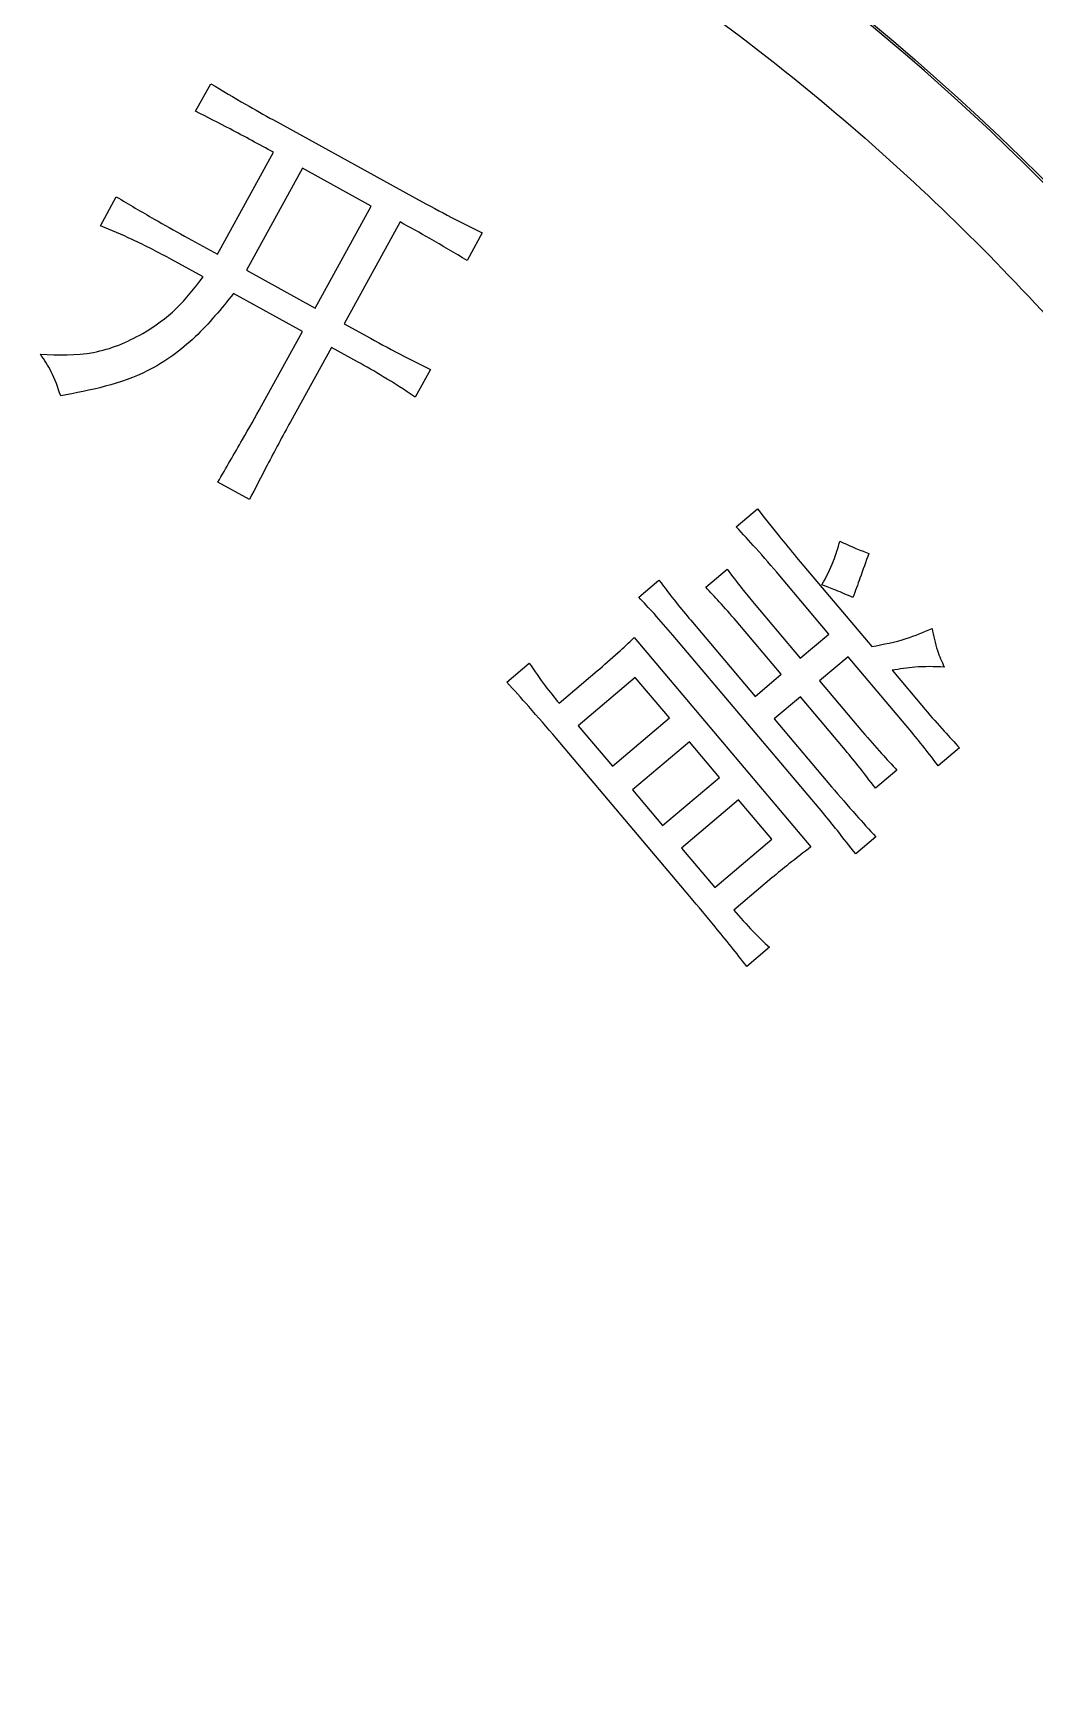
# Model space of a CAD drawing. Header units: millimetres. Extents: x 2454 to 4226, y 715 to 1968.
# Drawn here: x 3672.07 to 3699, y 1761.02 to 1805.46 of the extents above; entities that cross this region are included whole.
import ezdxf

# ---------------------------------------------------------------- set-up
doc = ezdxf.new("R2010")
doc.units = ezdxf.units.MM

msp = doc.modelspace()

# ---------------------------------------------------------------- linework, layer by layer
at = {"color": 7, "linetype": 'Continuous', "lineweight": 25}
for p, q in [((3676.438, 1803.355), (3676.845, 1804.095)), ((3678.529, 1803.121), (3682.529, 1800.922)), ((3677.026, 1799.511), (3678.532, 1802.252)), ((3679.31, 1801.825), (3677.804, 1799.083)), ((3681.161, 1800.806), (3679.31, 1801.825)), ((3673.879, 1800.276), (3674.306, 1801.054)), ((3679.655, 1798.065), (3681.161, 1800.806)), ((3681.94, 1800.379), (3680.433, 1797.638)), ((3676.137, 1799.999), (3677.026, 1799.511)), ((3684.142, 1800.084), (3683.735, 1799.344)), ((3676.642, 1798.901), (3675.791, 1799.369)), ((3677.804, 1799.083), (3679.655, 1798.065)), ((3679.309, 1797.435), (3677.458, 1798.453)), ((3680.433, 1797.638), (3681.136, 1797.251)), ((3678.209, 1795.436), (3679.309, 1797.435)), ((3680.087, 1797.008), (3678.988, 1795.008)), ((3680.79, 1796.621), (3680.087, 1797.008)), ((3682.751, 1796.412), (3682.343, 1795.671)), ((3677.885, 1792.914), (3677.034, 1793.382)), ((3690.973, 1792.18), (3691.548, 1792.667)), ((3692.597, 1791.362), (3694.623, 1788.965)), ((3690.152, 1790.557), (3690.728, 1791.044)), ((3693.463, 1789.3), (3692.141, 1790.866)), ((3688.35, 1790.293), (3688.892, 1790.752)), ((3691.453, 1790.122), (3692.696, 1788.651)), ((3689.751, 1789.671), (3691.481, 1787.625)), ((3692.184, 1788.219), (3690.969, 1789.657)), ((3688.228, 1789.203), (3692.983, 1783.577)), ((3693.298, 1784.502), (3689.271, 1789.266)), ((3692.696, 1788.651), (3693.463, 1789.3)), ((3693.978, 1788.692), (3693.21, 1788.043)), ((3695.545, 1786.838), (3693.978, 1788.692)), ((3684.802, 1788.007), (3685.408, 1788.52)), ((3686.208, 1787.443), (3687.231, 1788.308)), ((3688.258, 1788.132), (3686.723, 1786.835)), ((3689.176, 1787.045), (3688.258, 1788.132)), ((3691.481, 1787.625), (3692.184, 1788.219)), ((3695.163, 1788.325), (3696.056, 1787.27)), ((3693.21, 1788.043), (3694.371, 1786.669)), ((3692.699, 1787.611), (3691.996, 1787.017)), ((3693.859, 1786.237), (3692.699, 1787.611)), ((3686.723, 1786.835), (3687.642, 1785.748)), ((3687.642, 1785.748), (3689.176, 1787.045)), ((3691.996, 1787.017), (3693.535, 1785.196)), ((3689.723, 1782.247), (3686.129, 1786.499)), ((3689.716, 1786.406), (3688.181, 1785.108)), ((3690.527, 1785.447), (3689.716, 1786.406)), ((3696.978, 1786.242), (3696.403, 1785.755)), ((3695.294, 1785.64), (3694.718, 1785.153)), ((3688.181, 1785.108), (3688.992, 1784.149)), ((3688.992, 1784.149), (3690.527, 1785.447)), ((3691.038, 1784.84), (3689.504, 1783.543)), ((3691.932, 1783.784), (3691.038, 1784.84)), ((3690.397, 1782.487), (3691.932, 1783.784)), ((3694.728, 1783.847), (3694.185, 1783.388)), ((3689.504, 1783.543), (3690.397, 1782.487)), ((3691.932, 1782.746), (3690.909, 1781.88)), ((3691.865, 1780.879), (3691.258, 1780.366))]:
    msp.add_line(p, q, dxfattribs=at)
msp.add_circle((3653.846, 1756.28), 64.082, dxfattribs=at)
for centre, radius, start, end in [((3653.846, 1756.28), 72, 10.3061, 79.6939), ((3653.846, 1756.28), 70.65, 10.3061, 79.6939), ((3653.846, 1756.28), 64.023, 270, 180.00002), ((3654.513, 1755.91), 71.996, 32.6977, 61.00278), ((3654.46, 1755.922), 71.996, 31.78427, 59.67634), ((3653.846, 1756.28), 61.611, 90, 360)]:
    msp.add_arc(centre, radius, start, end, dxfattribs=at)
for points, knots in [([(3722.297, 1778.891), (3722.259, 1779.061), (3721.819, 1781.047), (3720.514, 1784.734), (3718.426, 1789.835), (3715.893, 1794.661), (3712.992, 1799.251), (3709.679, 1803.619), (3706.006, 1807.689), (3702.04, 1811.398), (3697.782, 1814.769), (3693.21, 1817.793), (3688.402, 1820.418), (3683.44, 1822.595), (3678.568, 1824.307), (3675.288, 1825.087), (3673.747, 1825.454)], [0, 0, 0, 0, 0.007378, 0.086277, 0.165173, 0.241101, 0.317028, 0.395164, 0.4733, 0.549225, 0.62515, 0.703278, 0.781408, 0.857129, 0.932849, 1, 1, 1, 1]), ([(3717.846, 1789.314), (3717.735, 1789.576), (3716.906, 1791.527), (3714.953, 1794.98), (3712.009, 1799.563), (3708.686, 1803.815), (3705.068, 1807.736), (3701.135, 1811.341), (3696.923, 1814.611), (3692.447, 1817.492), (3688.56, 1819.646), (3686.103, 1820.674), (3685.282, 1821.017)], [0, 0, 0, 0, 0.01838, 0.13679, 0.255201, 0.369862, 0.484523, 0.599183, 0.713843, 0.828197, 0.942553, 1, 1, 1, 1]), ([(3653.846, 1817.891), (3656.223, 1817.811), (3661.075, 1817.648), (3668.39, 1816.298), (3675.738, 1814.05), (3682.933, 1810.788), (3689.776, 1806.548), (3696.072, 1801.392), (3701.492, 1795.601), (3705.977, 1789.394), (3709.531, 1782.977), (3712.253, 1776.321), (3714.128, 1769.578), (3715.255, 1762.888), (3715.391, 1758.454), (3715.457, 1756.28)], [0, 0, 0, 0, 0.0736754, 0.1504344, 0.2298849, 0.3115242, 0.3947507, 0.4788859, 0.5632051, 0.6400411, 0.7158686, 0.7901842, 0.8625449, 0.9325805, 1, 1, 1, 1]), ([(3676.845, 1804.095), (3677.157, 1803.909), (3677.714, 1803.577), (3678.28, 1803.26), (3678.529, 1803.121)], [0, 0, 0, 0, 0.560003, 1, 1, 1, 1]), ([(3678.532, 1802.252), (3678.144, 1802.463), (3677.451, 1802.84), (3676.747, 1803.197), (3676.438, 1803.355)], [0, 0, 0, 0, 0.56, 1, 1, 1, 1]), ([(3674.306, 1801.054), (3674.645, 1800.853), (3675.251, 1800.493), (3675.866, 1800.15), (3676.137, 1799.999)], [0, 0, 0, 0, 0.559995, 1, 1, 1, 1]), ([(3682.529, 1800.922), (3682.828, 1800.761), (3683.361, 1800.473), (3683.903, 1800.203), (3684.142, 1800.084)], [0, 0, 0, 0, 0.559997, 1, 1, 1, 1]), ([(3675.791, 1799.369), (3675.442, 1799.555), (3674.818, 1799.887), (3674.166, 1800.157), (3673.879, 1800.276)], [0, 0, 0, 0, 0.55999, 1, 1, 1, 1]), ([(3683.735, 1799.344), (3683.403, 1799.542), (3682.81, 1799.897), (3682.205, 1800.232), (3681.94, 1800.379)], [0, 0, 0, 0, 0.559994, 1, 1, 1, 1]), ([(3672.268, 1796.822), (3672.746, 1796.805), (3673.704, 1796.772), (3674.955, 1797.292), (3675.953, 1798.013), (3676.412, 1798.605), (3676.642, 1798.901)], [0, 0, 0, 0, 0.279757, 0.559563, 0.779912, 1, 1, 1, 1]), ([(3677.458, 1798.453), (3677.129, 1798.049), (3676.473, 1797.242), (3675.286, 1796.371), (3674.014, 1795.932), (3673.212, 1795.78), (3672.811, 1795.704)], [0, 0, 0, 0, 0.280214, 0.559818, 0.77972, 1, 1, 1, 1]), ([(3681.136, 1797.251), (3681.435, 1797.09), (3681.969, 1796.802), (3682.512, 1796.531), (3682.751, 1796.412)], [0, 0, 0, 0, 0.559996, 1, 1, 1, 1]), ([(3672.811, 1795.704), (3672.736, 1795.926), (3672.603, 1796.322), (3672.37, 1796.669), (3672.268, 1796.822)], [0, 0, 0, 0, 0.559547, 1, 1, 1, 1]), ([(3682.343, 1795.671), (3682.059, 1795.858), (3681.551, 1796.19), (3681.023, 1796.489), (3680.79, 1796.621)], [0, 0, 0, 0, 0.559995, 1, 1, 1, 1]), ([(3677.034, 1793.382), (3677.257, 1793.763), (3677.656, 1794.443), (3678.04, 1795.132), (3678.209, 1795.436)], [0, 0, 0, 0, 0.56, 1, 1, 1, 1]), ([(3678.988, 1795.008), (3678.777, 1794.62), (3678.402, 1793.926), (3678.043, 1793.223), (3677.885, 1792.914)], [0, 0, 0, 0, 0.5599974, 1, 1, 1, 1]), ([(3691.548, 1792.667), (3691.739, 1792.419), (3692.081, 1791.978), (3692.44, 1791.55), (3692.597, 1791.362)], [0, 0, 0, 0, 0.559998, 1, 1, 1, 1]), ([(3692.141, 1790.866), (3691.928, 1791.116), (3691.548, 1791.562), (3691.148, 1791.992), (3690.973, 1792.18)], [0, 0, 0, 0, 0.560006, 1, 1, 1, 1]), ([(3693.277, 1790.621), (3693.389, 1790.832), (3693.587, 1791.21), (3693.709, 1791.618), (3693.762, 1791.798)], [0, 0, 0, 0, 0.559929, 1, 1, 1, 1]), ([(3693.762, 1791.798), (3693.905, 1791.731), (3694.159, 1791.611), (3694.421, 1791.511), (3694.536, 1791.466)], [0, 0, 0, 0, 0.560013, 1, 1, 1, 1]), ([(3694.536, 1791.466), (3694.458, 1791.245), (3694.319, 1790.85), (3694.174, 1790.457), (3694.11, 1790.284)], [0, 0, 0, 0, 0.5600007, 1, 1, 1, 1]), ([(3690.728, 1791.044), (3690.86, 1790.869), (3691.095, 1790.557), (3691.344, 1790.255), (3691.453, 1790.122)], [0, 0, 0, 0, 0.560004, 1, 1, 1, 1]), ([(3688.892, 1790.752), (3689.048, 1790.546), (3689.326, 1790.18), (3689.621, 1789.827), (3689.751, 1789.671)], [0, 0, 0, 0, 0.559986, 1, 1, 1, 1]), ([(3690.969, 1789.657), (3690.82, 1789.828), (3690.554, 1790.134), (3690.275, 1790.428), (3690.152, 1790.557)], [0, 0, 0, 0, 0.559993, 1, 1, 1, 1]), ([(3694.11, 1790.284), (3693.956, 1790.35), (3693.681, 1790.468), (3693.401, 1790.574), (3693.277, 1790.621)], [0, 0, 0, 0, 0.55999, 1, 1, 1, 1]), ([(3689.271, 1789.266), (3689.103, 1789.461), (3688.804, 1789.811), (3688.488, 1790.146), (3688.35, 1790.293)], [0, 0, 0, 0, 0.559988, 1, 1, 1, 1]), ([(3687.231, 1788.308), (3687.421, 1788.471), (3687.76, 1788.762), (3688.085, 1789.069), (3688.228, 1789.203)], [0, 0, 0, 0, 0.559995, 1, 1, 1, 1]), ([(3694.623, 1788.965), (3694.934, 1789.024), (3695.49, 1789.129), (3696.009, 1789.354), (3696.237, 1789.453)], [0, 0, 0, 0, 0.559579, 1, 1, 1, 1]), ([(3696.237, 1789.453), (3696.277, 1789.252), (3696.348, 1788.893), (3696.499, 1788.561), (3696.566, 1788.414)], [0, 0, 0, 0, 0.559689, 1, 1, 1, 1]), ([(3685.408, 1788.52), (3685.549, 1788.312), (3685.799, 1787.941), (3686.083, 1787.595), (3686.208, 1787.443)], [0, 0, 0, 0, 0.559943, 1, 1, 1, 1]), ([(3696.566, 1788.414), (3696.303, 1788.423), (3695.832, 1788.438), (3695.368, 1788.36), (3695.163, 1788.325)], [0, 0, 0, 0, 0.558937, 1, 1, 1, 1]), ([(3686.129, 1786.499), (3685.886, 1786.785), (3685.453, 1787.296), (3685.001, 1787.79), (3684.802, 1788.007)], [0, 0, 0, 0, 0.559999, 1, 1, 1, 1]), ([(3696.056, 1787.27), (3696.224, 1787.074), (3696.524, 1786.725), (3696.839, 1786.39), (3696.978, 1786.242)], [0, 0, 0, 0, 0.559985, 1, 1, 1, 1]), ([(3696.403, 1785.755), (3696.247, 1785.961), (3695.969, 1786.328), (3695.675, 1786.682), (3695.545, 1786.838)], [0, 0, 0, 0, 0.5599874, 1, 1, 1, 1]), ([(3694.371, 1786.669), (3694.54, 1786.474), (3694.841, 1786.126), (3695.156, 1785.788), (3695.294, 1785.64)], [0, 0, 0, 0, 0.559997, 1, 1, 1, 1]), ([(3694.718, 1785.153), (3694.562, 1785.359), (3694.283, 1785.726), (3693.989, 1786.081), (3693.859, 1786.237)], [0, 0, 0, 0, 0.559996, 1, 1, 1, 1]), ([(3693.535, 1785.196), (3693.754, 1784.941), (3694.145, 1784.485), (3694.55, 1784.042), (3694.728, 1783.847)], [0, 0, 0, 0, 0.559997, 1, 1, 1, 1]), ([(3694.185, 1783.388), (3694.022, 1783.598), (3693.73, 1783.973), (3693.43, 1784.34), (3693.298, 1784.502)], [0, 0, 0, 0, 0.560009, 1, 1, 1, 1]), ([(3692.983, 1783.577), (3692.783, 1783.425), (3692.428, 1783.155), (3692.083, 1782.871), (3691.932, 1782.746)], [0, 0, 0, 0, 0.559999, 1, 1, 1, 1]), ([(3691.258, 1780.366), (3690.976, 1780.721), (3690.474, 1781.355), (3689.953, 1781.974), (3689.723, 1782.247)], [0, 0, 0, 0, 0.559989, 1, 1, 1, 1]), ([(3690.909, 1781.88), (3691.078, 1781.684), (3691.379, 1781.334), (3691.716, 1781.018), (3691.865, 1780.879)], [0, 0, 0, 0, 0.5600318, 1, 1, 1, 1])]:
    msp.add_open_spline(points, degree=3, knots=knots, dxfattribs=at)

doc.saveas('drawing.dxf')
